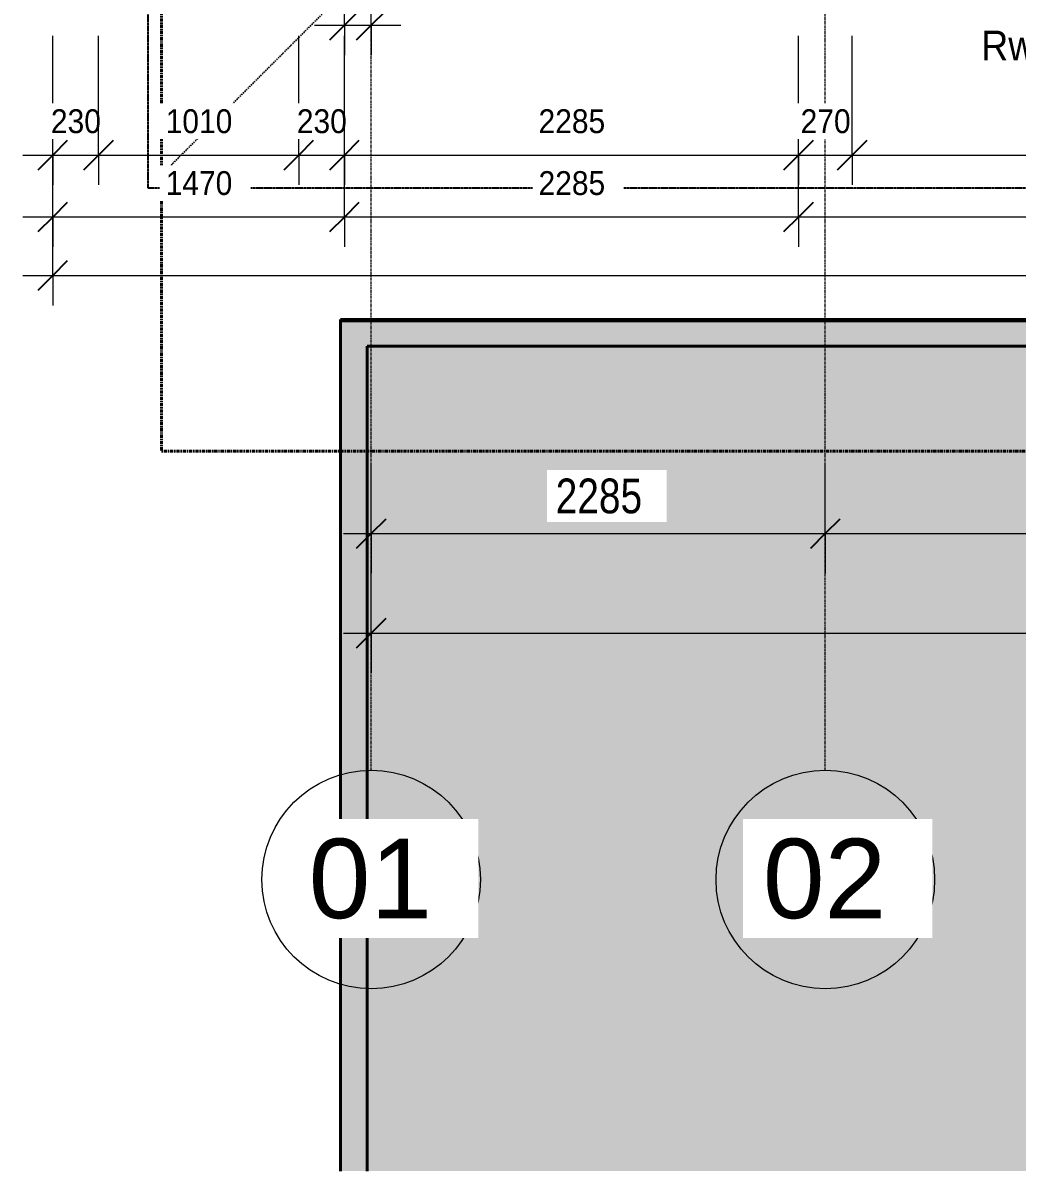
# Model space of a CAD drawing. Header units: millimetres. Extents: x -44657 to 28812, y -28146 to 16565.
# Drawn here: x -31879 to -26875, y -28146 to -22367 of the extents above; entities that cross this region are included whole.
import ezdxf

# ---------------------------------------------------------------- set-up
doc = ezdxf.new("R2010")
doc.units = ezdxf.units.MM
for name, pattern in [('Center', [31.75, 6.35, -4.7625, 15.875, -4.7625]), ('Dash 1_5mm', [3, 1.5, -1.5]), ('Grid Line', [22.225, 12.7, -3.175, 3.175, -3.175])]:
    doc.linetypes.add(name, pattern=pattern)
for name, color, linetype, lineweight in [('A-ANNO-DIMS', 211, 'Continuous', 5), ('A-ANNO-DIMS-100', 211, 'Continuous', 5), ('A-DETL', 90, 'Continuous', 5), ('A-GENM', 13, 'Continuous', 9), ('A-WALL-PATT', 111, 'Continuous', 9), ('C-PROP-LINE', 91, 'Center', 40), ('G-ANNO-TEXT', 231, 'Continuous', 5), ('I-WALL', 2, 'Continuous', 9), ('S-GRID', 1, 'Continuous', 5), ('S-GRID-IDEN', 1, 'Continuous', 5)]:
    doc.layers.add(name, color=color, linetype=linetype, lineweight=lineweight)
doc.styles.add('Arial_2', font='arial.ttf', dxfattribs={"height": 400})
doc.styles.add('Arial_3', font='arial.ttf', dxfattribs={"width": 0.9, "height": 120})
doc.styles.add('Arial_5', font='arial.ttf', dxfattribs={"width": 0.9, "height": 150})
doc.styles.add('Arial_8', font='arial.ttf', dxfattribs={"width": 0.8, "height": 175})
doc.dimstyles.new('SVA_-_1_2mm_Arial', dxfattribs={"dimscale": 304.8, "dimtxt": 122.431128, "dimasz": 0.492126, "dimexe": 0.492126, "dimexo": 0.0625, "dimgap": 0.246063, "dimtad": 1, "dimdec": 0, "dimrnd": 5, "dimzin": 0, "dimdsep": 46, "dimtxsty": 'Arial_3', "dimblk1": 'OBLIQUE', "dimblk2": 'OBLIQUE', "dimsah": 1, "dimcen": 0.09, "dimdle": 0.492126, "dimazin": 0, "dimtfac": 1, "dimtdec": 4, "dimtix": 1, "dimtmove": 0, "dimatfit": 3, "dimfxl": 1.968504, "dimfxlon": 1, "dimtvp": 1, "dimtfill": 1, "dimtolj": 1, "dimtzin": 0, "dimarcsym": 2})
doc.dimstyles.new('SVA_Arc_Length-1_8mm_BLUE', dxfattribs={"dimscale": 304.8, "dimtxt": 178.545395, "dimasz": 0.492126, "dimexe": 0.656168, "dimexo": 0.0625, "dimgap": 0.164042, "dimtad": 1, "dimdec": 0, "dimrnd": 5, "dimzin": 0, "dimdsep": 46, "dimtxsty": 'Arial_8', "dimblk1": 'OBLIQUE', "dimblk2": 'OBLIQUE', "dimsah": 1, "dimcen": 0.09, "dimdle": 0.459318, "dimazin": 0, "dimtfac": 1, "dimtdec": 4, "dimtix": 1, "dimtmove": 0, "dimatfit": 3, "dimfxl": 1.148294, "dimfxlon": 1, "dimtvp": 1, "dimtfill": 1, "dimtolj": 1, "dimtzin": 0, "dimarcsym": 2})

# ---------------------------------------------------------------- blocks, each defined once
blk = doc.blocks.new('Generic Models 1 - Generic Models 1-810741-NEW PROPOSED GROUND STOREY PLAN _White Box_')
at = {"layer": 'A-GENM'}
h = blk.add_hatch(color=10, dxfattribs=at)
h.paths.add_polyline_path([(-30280.6, -28146.3), (169.6, -28146.3), (169.6, -23867), (-30280.6, -23867), (-30280.6, -23905)])
h.paths.add_polyline_path([(-3064.6, -23964.5), (-3094.6, -23964.5), (-3094.6, -23949), (-3090.1, -23949), (-3090.1, -23905), (-3094.6, -23905), (-3094.6, -23889.5), (-1094.6, -23889.5), (-1094.6, -23905), (-1099.1, -23905), (-1099.1, -23949), (-1094.6, -23949), (-1094.6, -23964.5), (-1124.6, -23964.5)])
h.paths.add_polyline_path([(-4922.6, -23964.5), (-6894.6, -23964.5), (-6894.6, -23949), (-6890.1, -23949), (-6890.1, -23905), (-6894.6, -23905), (-6894.6, -23889.5), (-4894.6, -23889.5), (-4894.6, -23905), (-4899.1, -23905), (-4899.1, -23949), (-4894.6, -23949), (-4894.6, -23964.5), (-4900.9, -23964.5)])
h.paths.add_polyline_path([(-8599.1, -23964.5), (-10594.6, -23964.5), (-10594.6, -23949), (-10590.1, -23949), (-10590.1, -23905), (-10594.6, -23905), (-10594.6, -23889.5), (-8594.6, -23889.5), (-8594.6, -23905), (-8599.1, -23905), (-8599.1, -23949), (-8594.6, -23949), (-8594.6, -23964.5)])
h.paths.add_polyline_path([(-14264.6, -23964.5), (-14294.6, -23964.5), (-14294.6, -23949), (-14290.1, -23949), (-14290.1, -23905), (-14294.6, -23905), (-14294.6, -23889.5), (-12294.6, -23889.5), (-12294.6, -23905), (-12299.1, -23905), (-12299.1, -23949), (-12294.6, -23949), (-12294.6, -23964.5), (-12324.6, -23964.5)])
h.paths.add_polyline_path([(-16094.6, -23964.5), (-18094.6, -23964.5), (-18094.6, -23949), (-18090.1, -23949), (-18090.1, -23905), (-18094.6, -23905), (-18094.6, -23889.5), (-16094.6, -23889.5), (-16094.6, -23905), (-16099.1, -23905), (-16099.1, -23949), (-16094.6, -23949)])
h.paths.add_polyline_path([(-20122.6, -23964.5), (-22094.6, -23964.5), (-22094.6, -23949), (-22090.1, -23949), (-22090.1, -23905), (-22094.6, -23905), (-22094.6, -23889.5), (-20094.6, -23889.5), (-20094.6, -23905), (-20099.1, -23905), (-20099.1, -23949), (-20094.6, -23949), (-20094.6, -23964.5), (-20100.9, -23964.5)])
h.paths.add_polyline_path([(-24099.1, -23964.5), (-26094.6, -23964.5), (-26094.6, -23949), (-26090.1, -23949), (-26090.1, -23905), (-26094.6, -23905), (-26094.6, -23889.5), (-24094.6, -23889.5), (-24094.6, -23905), (-24099.1, -23905), (-24099.1, -23949), (-24094.6, -23949), (-24094.6, -23964.5)])
at = {"layer": 'A-GENM', "color": 7, "lineweight": 40}
for p, q in [((169.6, -23867), (-30280.6, -23867)), ((-30280.6, -23867), (-30280.6, -28146.3))]:
    blk.add_line(p, q, dxfattribs=at)
blk = doc.blocks.new('Family - ___-859879-NEW PROPOSED GROUND STOREY PLAN _White Box_')
at = {"layer": 'C-PROP-LINE'}
for p, q in [((-31180.6, -7822.7), (-31180.6, -24522.7)), ((-31180.6, -24522.7), (6152.4, -24522.7))]:
    blk.add_line(p, q, dxfattribs=at)
blk = doc.blocks.new('Grid - M_Grid Head - Circle-13408-NEW PROPOSED GROUND STOREY PLAN _White Box_')
at = {"layer": 'S-GRID-IDEN'}
blk.add_circle((0, 0), 5.5, dxfattribs=at)
blk = doc.blocks.new('DIMBLOCK52-NEW PROPOSED GROUND STOREY PLAN _White Box_')
at = {"layer": 'A-ANNO-DIMS-100'}
for p, q in [((-27974.6, -23343.7), (-27974.6, -22743.7)), ((-16523.6, -23343.7), (-16523.6, -22743.7)), ((-16523.6, -23343.7), (-27974.6, -23343.7)), ((-27974.6, -23343.7), (-27974.6, -23493.7)), ((-16523.6, -23343.7), (-16523.6, -23493.7))]:
    blk.add_line(p, q, dxfattribs=at)
at = {"layer": 'A-ANNO-DIMS-100', "lineweight": 25}
for p, q in [((-27974.6, -23343.7), (-27899.6, -23268.7)), ((-16523.6, -23343.7), (-16448.6, -23268.7)), ((-27974.6, -23343.7), (-28049.6, -23418.7)), ((-16523.6, -23343.7), (-16598.6, -23418.7))]:
    blk.add_line(p, q, dxfattribs=at)
at = {"layer": 'A-ANNO-DIMS-100', "color": 0, "insert": (-22456.3, -23112.9), "char_height": 120, "width": 497.259, "attachment_point": 1, "line_spacing_factor": 0.941778, "style": 'Arial_3', "bg_fill": 3, "box_fill_scale": 1.25, "bg_fill_color": 256, "bg_fill_true_color": 13158600, "bg_fill_transparency": 0}
blk.add_mtext('11450', dxfattribs=at)
blk = doc.blocks.new('_Oblique')
at = {"color": 0, "linetype": 'ByBlock', "lineweight": -2}
blk.add_line((-0.5, -0.5), (0.5, 0.5), dxfattribs=at)
blk = doc.blocks.new('DIMBLOCK53-NEW PROPOSED GROUND STOREY PLAN _White Box_')
at = {"layer": 'A-ANNO-DIMS-100'}
for p, q in [((-30260.6, -23343.7), (-30260.6, -22743.7)), ((-27974.6, -23343.7), (-27974.6, -22743.7)), ((-27974.6, -23343.7), (-30260.6, -23343.7)), ((-30260.6, -23343.7), (-30260.6, -23493.7)), ((-27974.6, -23343.7), (-27974.6, -23493.7))]:
    blk.add_line(p, q, dxfattribs=at)
at = {"layer": 'A-ANNO-DIMS-100', "lineweight": 25}
for p, q in [((-30260.6, -23343.7), (-30185.6, -23268.7)), ((-27974.6, -23343.7), (-27899.6, -23268.7)), ((-30260.6, -23343.7), (-30335.6, -23418.7)), ((-27974.6, -23343.7), (-28049.6, -23418.7))]:
    blk.add_line(p, q, dxfattribs=at)
at = {"layer": 'A-ANNO-DIMS-100', "color": 0, "insert": (-29283.3, -23112.9), "char_height": 120, "width": 397.807, "attachment_point": 1, "line_spacing_factor": 0.941778, "style": 'Arial_3', "bg_fill": 3, "box_fill_scale": 1.25, "bg_fill_color": 256, "bg_fill_true_color": 13158600, "bg_fill_transparency": 0}
blk.add_mtext('2285', dxfattribs=at)
blk = doc.blocks.new('DIMBLOCK54-NEW PROPOSED GROUND STOREY PLAN _White Box_')
at = {"layer": 'A-ANNO-DIMS-100'}
for p, q in [((-31728.6, -23343.7), (-31728.6, -22743.7)), ((-30260.6, -23343.7), (-30260.6, -22743.7)), ((-30260.6, -23343.7), (-31878.6, -23343.7)), ((-31728.6, -23343.7), (-31728.6, -23493.7)), ((-30260.6, -23343.7), (-30260.6, -23493.7))]:
    blk.add_line(p, q, dxfattribs=at)
at = {"layer": 'A-ANNO-DIMS-100', "lineweight": 25}
for p, q in [((-31728.6, -23343.7), (-31653.6, -23268.7)), ((-30260.6, -23343.7), (-30185.6, -23268.7)), ((-31728.6, -23343.7), (-31803.6, -23418.7)), ((-30260.6, -23343.7), (-30335.6, -23418.7))]:
    blk.add_line(p, q, dxfattribs=at)
at = {"layer": 'A-ANNO-DIMS-100', "color": 0, "insert": (-31160.3, -23112.9), "char_height": 120, "width": 397.807, "attachment_point": 1, "line_spacing_factor": 0.941778, "style": 'Arial_3', "bg_fill": 3, "box_fill_scale": 1.25, "bg_fill_color": 256, "bg_fill_true_color": 13158600, "bg_fill_transparency": 0}
blk.add_mtext('1470', dxfattribs=at)
blk = doc.blocks.new('DIMBLOCK74-NEW PROPOSED GROUND STOREY PLAN _White Box_')
at = {"layer": 'A-ANNO-DIMS-100'}
for p, q in [((-31728.6, -23638.4), (-31728.6, -23038.4)), ((-16523.6, -23638.4), (-16523.6, -23038.4)), ((-31878.6, -23638.4), (-16373.6, -23638.4)), ((-31728.6, -23638.4), (-31728.6, -23788.4)), ((-16523.6, -23638.4), (-16523.6, -23788.4))]:
    blk.add_line(p, q, dxfattribs=at)
at = {"layer": 'A-ANNO-DIMS-100', "lineweight": 25}
for p, q in [((-31728.6, -23638.4), (-31653.6, -23563.4)), ((-16523.6, -23638.4), (-16448.6, -23563.4)), ((-31728.6, -23638.4), (-31803.6, -23713.4)), ((-16523.6, -23638.4), (-16598.6, -23713.4))]:
    blk.add_line(p, q, dxfattribs=at)
at = {"layer": 'A-ANNO-DIMS-100', "color": 0, "insert": (-24333.3, -23407.6), "char_height": 120, "width": 497.259, "attachment_point": 1, "line_spacing_factor": 0.941778, "style": 'Arial_3', "bg_fill": 3, "box_fill_scale": 1.25, "bg_fill_color": 256, "bg_fill_true_color": 13158600, "bg_fill_transparency": 0}
blk.add_mtext('15205', dxfattribs=at)
blk = doc.blocks.new('DIMBLOCK75-NEW PROPOSED GROUND STOREY PLAN _White Box_')
at = {"layer": 'A-ANNO-DIMS-100'}
for p, q in [((-31728.6, -23032.2), (-31728.6, -22432.2)), ((-31498.6, -23032.2), (-31498.6, -22432.2)), ((-31878.6, -23032.2), (-31498.6, -23032.2)), ((-31728.6, -23032.2), (-31728.6, -23182.2)), ((-31498.6, -23032.2), (-31498.6, -23182.2))]:
    blk.add_line(p, q, dxfattribs=at)
at = {"layer": 'A-ANNO-DIMS-100', "lineweight": 25}
for p, q in [((-31728.6, -23032.2), (-31653.6, -22957.2)), ((-31498.6, -23032.2), (-31423.6, -22957.2)), ((-31728.6, -23032.2), (-31803.6, -23107.2)), ((-31498.6, -23032.2), (-31573.6, -23107.2))]:
    blk.add_line(p, q, dxfattribs=at)
at = {"layer": 'A-ANNO-DIMS-100', "color": 0, "insert": (-31737.9, -22801.4), "char_height": 120, "width": 298.355, "attachment_point": 1, "line_spacing_factor": 0.941778, "style": 'Arial_3', "bg_fill": 3, "box_fill_scale": 1.25, "bg_fill_color": 256, "bg_fill_true_color": 13158600, "bg_fill_transparency": 0}
blk.add_mtext('230', dxfattribs=at)
blk = doc.blocks.new('DIMBLOCK76-NEW PROPOSED GROUND STOREY PLAN _White Box_')
at = {"layer": 'A-ANNO-DIMS-100'}
for p, q in [((-31498.6, -23032.2), (-31498.6, -22432.2)), ((-30490.6, -23032.2), (-30490.6, -22432.2)), ((-31498.6, -23032.2), (-30490.6, -23032.2)), ((-31498.6, -23032.2), (-31498.6, -23182.2)), ((-30490.6, -23032.2), (-30490.6, -23182.2))]:
    blk.add_line(p, q, dxfattribs=at)
at = {"layer": 'A-ANNO-DIMS-100', "lineweight": 25}
for p, q in [((-31498.6, -23032.2), (-31423.6, -22957.2)), ((-30490.6, -23032.2), (-30415.6, -22957.2)), ((-31498.6, -23032.2), (-31573.6, -23107.2)), ((-30490.6, -23032.2), (-30565.6, -23107.2))]:
    blk.add_line(p, q, dxfattribs=at)
at = {"layer": 'A-ANNO-DIMS-100', "color": 0, "insert": (-31160.3, -22801.4), "char_height": 120, "width": 397.807, "attachment_point": 1, "line_spacing_factor": 0.941778, "style": 'Arial_3', "bg_fill": 3, "box_fill_scale": 1.25, "bg_fill_color": 256, "bg_fill_true_color": 13158600, "bg_fill_transparency": 0}
blk.add_mtext('1010', dxfattribs=at)
blk = doc.blocks.new('DIMBLOCK77-NEW PROPOSED GROUND STOREY PLAN _White Box_')
at = {"layer": 'A-ANNO-DIMS-100'}
for p, q in [((-30490.6, -23032.2), (-30490.6, -22432.2)), ((-30260.6, -23032.2), (-30260.6, -22432.2)), ((-30490.6, -23032.2), (-30260.6, -23032.2)), ((-30490.6, -23032.2), (-30490.6, -23182.2)), ((-30260.6, -23032.2), (-30260.6, -23182.2))]:
    blk.add_line(p, q, dxfattribs=at)
at = {"layer": 'A-ANNO-DIMS-100', "lineweight": 25}
for p, q in [((-30490.6, -23032.2), (-30415.6, -22957.2)), ((-30260.6, -23032.2), (-30185.6, -22957.2)), ((-30490.6, -23032.2), (-30565.6, -23107.2)), ((-30260.6, -23032.2), (-30335.6, -23107.2))]:
    blk.add_line(p, q, dxfattribs=at)
at = {"layer": 'A-ANNO-DIMS-100', "color": 0, "insert": (-30499.9, -22801.4), "char_height": 120, "width": 298.355, "attachment_point": 1, "line_spacing_factor": 0.941778, "style": 'Arial_3', "bg_fill": 3, "box_fill_scale": 1.25, "bg_fill_color": 256, "bg_fill_true_color": 13158600, "bg_fill_transparency": 0}
blk.add_mtext('230', dxfattribs=at)
blk = doc.blocks.new('DIMBLOCK78-NEW PROPOSED GROUND STOREY PLAN _White Box_')
at = {"layer": 'A-ANNO-DIMS-100'}
for p, q in [((-30260.6, -23032.2), (-30260.6, -22432.2)), ((-27974.6, -23032.2), (-27974.6, -22432.2)), ((-30260.6, -23032.2), (-27974.6, -23032.2)), ((-30260.6, -23032.2), (-30260.6, -23182.2)), ((-27974.6, -23032.2), (-27974.6, -23182.2))]:
    blk.add_line(p, q, dxfattribs=at)
at = {"layer": 'A-ANNO-DIMS-100', "lineweight": 25}
for p, q in [((-30260.6, -23032.2), (-30185.6, -22957.2)), ((-27974.6, -23032.2), (-27899.6, -22957.2)), ((-30260.6, -23032.2), (-30335.6, -23107.2)), ((-27974.6, -23032.2), (-28049.6, -23107.2))]:
    blk.add_line(p, q, dxfattribs=at)
at = {"layer": 'A-ANNO-DIMS-100', "color": 0, "insert": (-29283.3, -22801.4), "char_height": 120, "width": 397.807, "attachment_point": 1, "line_spacing_factor": 0.941778, "style": 'Arial_3', "bg_fill": 3, "box_fill_scale": 1.25, "bg_fill_color": 256, "bg_fill_true_color": 13158600, "bg_fill_transparency": 0}
blk.add_mtext('2285', dxfattribs=at)
blk = doc.blocks.new('DIMBLOCK79-NEW PROPOSED GROUND STOREY PLAN _White Box_')
at = {"layer": 'A-ANNO-DIMS-100'}
for p, q in [((-27974.6, -23032.2), (-27974.6, -22432.2)), ((-27704.6, -23032.2), (-27704.6, -22432.2)), ((-27974.6, -23032.2), (-27704.6, -23032.2)), ((-27974.6, -23032.2), (-27974.6, -23182.2)), ((-27704.6, -23032.2), (-27704.6, -23182.2))]:
    blk.add_line(p, q, dxfattribs=at)
at = {"layer": 'A-ANNO-DIMS-100', "lineweight": 25}
for p, q in [((-27974.6, -23032.2), (-27899.6, -22957.2)), ((-27704.6, -23032.2), (-27629.6, -22957.2)), ((-27974.6, -23032.2), (-28049.6, -23107.2)), ((-27704.6, -23032.2), (-27779.6, -23107.2))]:
    blk.add_line(p, q, dxfattribs=at)
at = {"layer": 'A-ANNO-DIMS-100', "color": 0, "insert": (-27963.9, -22801.4), "char_height": 120, "width": 298.355, "attachment_point": 1, "line_spacing_factor": 0.941778, "style": 'Arial_3', "bg_fill": 3, "box_fill_scale": 1.25, "bg_fill_color": 256, "bg_fill_true_color": 13158600, "bg_fill_transparency": 0}
blk.add_mtext('270', dxfattribs=at)
blk = doc.blocks.new('DIMBLOCK80-NEW PROPOSED GROUND STOREY PLAN _White Box_')
at = {"layer": 'A-ANNO-DIMS-100'}
for p, q in [((-27704.6, -23032.2), (-27704.6, -22432.2)), ((-16793.6, -23032.2), (-16793.6, -22432.2)), ((-27704.6, -23032.2), (-16793.6, -23032.2)), ((-27704.6, -23032.2), (-27704.6, -23182.2)), ((-16793.6, -23032.2), (-16793.6, -23182.2))]:
    blk.add_line(p, q, dxfattribs=at)
at = {"layer": 'A-ANNO-DIMS-100', "lineweight": 25}
for p, q in [((-27704.6, -23032.2), (-27629.6, -22957.2)), ((-16793.6, -23032.2), (-16718.6, -22957.2)), ((-27704.6, -23032.2), (-27779.6, -23107.2)), ((-16793.6, -23032.2), (-16868.6, -23107.2))]:
    blk.add_line(p, q, dxfattribs=at)
at = {"layer": 'A-ANNO-DIMS-100', "color": 0, "insert": (-22456.3, -22801.4), "char_height": 120, "width": 497.259, "attachment_point": 1, "line_spacing_factor": 0.941778, "style": 'Arial_3', "bg_fill": 3, "box_fill_scale": 1.25, "bg_fill_color": 256, "bg_fill_true_color": 13158600, "bg_fill_transparency": 0}
blk.add_mtext('10910', dxfattribs=at)
blk = doc.blocks.new('DIMBLOCK149-NEW PROPOSED GROUND STOREY PLAN _White Box_')
at = {"layer": 'A-ANNO-DIMS-100'}
for p, q in [((-30125.6, -24937.4), (-30125.6, -24587.4)), ((-27839.6, -24937.4), (-27839.6, -24587.4)), ((-30265.6, -24937.4), (-27839.6, -24937.4)), ((-30125.6, -24937.4), (-30125.6, -25137.4)), ((-27839.6, -24937.4), (-27839.6, -25137.4))]:
    blk.add_line(p, q, dxfattribs=at)
at = {"layer": 'A-ANNO-DIMS-100', "lineweight": 25}
for p, q in [((-30125.6, -24937.4), (-30050.6, -24862.4)), ((-27839.6, -24937.4), (-27764.6, -24862.4)), ((-30125.6, -24937.4), (-30200.6, -25012.4)), ((-27839.6, -24937.4), (-27914.6, -25012.4))]:
    blk.add_line(p, q, dxfattribs=at)
at = {"layer": 'A-ANNO-DIMS-100', "color": 0, "insert": (-29196.8, -24660.3), "char_height": 175, "width": 514.211, "attachment_point": 1, "line_spacing_factor": 0.941778, "style": 'Arial_8', "bg_fill": 3, "box_fill_scale": 1.25, "bg_fill_color": 256, "bg_fill_true_color": 13158600, "bg_fill_transparency": 0}
blk.add_mtext('2285', dxfattribs=at)
blk = doc.blocks.new('DIMBLOCK150-NEW PROPOSED GROUND STOREY PLAN _White Box_')
at = {"layer": 'A-ANNO-DIMS-100'}
for p, q in [((-27839.6, -24937.4), (-27839.6, -24587.4)), ((-16658.6, -24937.4), (-16658.6, -24587.4)), ((-27839.6, -24937.4), (-16518.6, -24937.4)), ((-27839.6, -24937.4), (-27839.6, -25137.4)), ((-16658.6, -24937.4), (-16658.6, -25137.4))]:
    blk.add_line(p, q, dxfattribs=at)
at = {"layer": 'A-ANNO-DIMS-100', "lineweight": 25}
for p, q in [((-27839.6, -24937.4), (-27764.6, -24862.4)), ((-16658.6, -24937.4), (-16583.6, -24862.4)), ((-27839.6, -24937.4), (-27914.6, -25012.4)), ((-16658.6, -24937.4), (-16733.6, -25012.4))]:
    blk.add_line(p, q, dxfattribs=at)
at = {"layer": 'A-ANNO-DIMS-100', "color": 0, "insert": (-22516.9, -24660.3), "char_height": 175, "width": 642.763, "attachment_point": 1, "line_spacing_factor": 0.941778, "style": 'Arial_8', "bg_fill": 3, "box_fill_scale": 1.25, "bg_fill_color": 256, "bg_fill_true_color": 13158600, "bg_fill_transparency": 0}
blk.add_mtext('11180', dxfattribs=at)
blk = doc.blocks.new('DIMBLOCK151-NEW PROPOSED GROUND STOREY PLAN _White Box_')
at = {"layer": 'A-ANNO-DIMS-100'}
for p, q in [((-30125.6, -25438.4), (-30125.6, -25088.4)), ((-16658.6, -25438.4), (-16658.6, -25088.4)), ((-30265.6, -25438.4), (-16658.6, -25438.4)), ((-30125.6, -25438.4), (-30125.6, -25638.4)), ((-16658.6, -25438.4), (-16658.6, -25638.4))]:
    blk.add_line(p, q, dxfattribs=at)
at = {"layer": 'A-ANNO-DIMS-100', "lineweight": 25}
for p, q in [((-30125.6, -25438.4), (-30050.6, -25363.4)), ((-16658.6, -25438.4), (-16583.6, -25363.4)), ((-30125.6, -25438.4), (-30200.6, -25513.4)), ((-16658.6, -25438.4), (-16733.6, -25513.4))]:
    blk.add_line(p, q, dxfattribs=at)
at = {"layer": 'A-ANNO-DIMS-100', "color": 0, "insert": (-23659.9, -25161.2), "char_height": 175, "width": 642.763, "attachment_point": 1, "line_spacing_factor": 0.941778, "style": 'Arial_8', "bg_fill": 3, "box_fill_scale": 1.25, "bg_fill_color": 256, "bg_fill_true_color": 13158600, "bg_fill_transparency": 0}
blk.add_mtext('13465', dxfattribs=at)
blk = doc.blocks.new('DIMBLOCK155-NEW PROPOSED GROUND STOREY PLAN _White Box_')
at = {"layer": 'A-ANNO-DIMS-100'}
for p, q in [((-30260.6, -22378.7), (-30260.6, -21778.7)), ((-30125.6, -22378.7), (-30125.6, -21778.7)), ((-30410.6, -22378.7), (-29975.6, -22378.7)), ((-30260.6, -22378.7), (-30260.6, -22528.7)), ((-30125.6, -22378.7), (-30125.6, -22528.7))]:
    blk.add_line(p, q, dxfattribs=at)
at = {"layer": 'A-ANNO-DIMS-100', "lineweight": 25}
for p, q in [((-30260.6, -22378.7), (-30185.6, -22303.7)), ((-30125.6, -22378.7), (-30050.6, -22303.7)), ((-30260.6, -22378.7), (-30335.6, -22453.7)), ((-30125.6, -22378.7), (-30200.6, -22453.7))]:
    blk.add_line(p, q, dxfattribs=at)
at = {"layer": 'A-ANNO-DIMS-100', "color": 0, "insert": (-30317.4, -22147.9), "char_height": 120, "width": 298.355, "attachment_point": 1, "line_spacing_factor": 0.941778, "style": 'Arial_3', "bg_fill": 3, "box_fill_scale": 1.25, "bg_fill_color": 256, "bg_fill_true_color": 13158600, "bg_fill_transparency": 0}
blk.add_mtext('135', dxfattribs=at)

msp = doc.modelspace()

# ---------------------------------------------------------------- hatches: boundary and pattern name
at = {"layer": 'A-WALL-PATT'}
h = msp.add_hatch(color=9, dxfattribs=at)
h.paths.add_polyline_path([(-1099.1, -23994), (102.6, -23994), (102.6, -23860), (-30280.6, -23860), (-30280.6, -23994), (-1100.9, -23994)])
h.paths.add_polyline_path([(-1100.9, -23964.5), (-3094.6, -23964.5), (-3094.6, -23949), (-3090.1, -23949), (-3090.1, -23905), (-3094.6, -23905), (-3094.6, -23889.5), (-1094.6, -23889.5), (-1094.6, -23905), (-1099.1, -23905), (-1099.1, -23949), (-1094.6, -23949), (-1094.6, -23964.5), (-1099.1, -23964.5)])
h.paths.add_polyline_path([(-6894.6, -23964.5), (-6894.6, -23949), (-6890.1, -23949), (-6890.1, -23905), (-6894.6, -23905), (-6894.6, -23889.5), (-4894.6, -23889.5), (-4894.6, -23905), (-4899.1, -23905), (-4899.1, -23949), (-4894.6, -23949), (-4894.6, -23964.5), (-6890.1, -23964.5)])
h.paths.add_polyline_path([(-8624.6, -23964.5), (-10594.6, -23964.5), (-10594.6, -23949), (-10590.1, -23949), (-10590.1, -23905), (-10594.6, -23905), (-10594.6, -23889.5), (-8594.6, -23889.5), (-8594.6, -23905), (-8599.1, -23905), (-8599.1, -23949), (-8594.6, -23949), (-8594.6, -23964.5), (-8622.6, -23964.5)])
h.paths.add_polyline_path([(-14288.3, -23964.5), (-14294.6, -23964.5), (-14294.6, -23949), (-14290.1, -23949), (-14290.1, -23905), (-14294.6, -23905), (-14294.6, -23889.5), (-12294.6, -23889.5), (-12294.6, -23905), (-12299.1, -23905), (-12299.1, -23949), (-12294.6, -23949), (-12294.6, -23964.5), (-14266.6, -23964.5)])
h.paths.add_polyline_path([(-17787, -23964.5), (-18094.6, -23964.5), (-18094.6, -23949), (-18090.1, -23949), (-18090.1, -23905), (-18094.6, -23905), (-18094.6, -23889.5), (-16094.6, -23889.5), (-16094.6, -23905), (-16099.1, -23905), (-16099.1, -23949), (-16094.6, -23949), (-16094.6, -23964.5), (-16124.6, -23964.5)])
h.paths.add_polyline_path([(-22066.6, -23964.5), (-22094.6, -23964.5), (-22094.6, -23949), (-22090.1, -23949), (-22090.1, -23905), (-22094.6, -23905), (-22094.6, -23889.5), (-20094.6, -23889.5), (-20094.6, -23905), (-20099.1, -23905), (-20099.1, -23949), (-20094.6, -23949.5), (-20094.6, -23964.5), (-22064.6, -23964.5)])
h.paths.add_polyline_path([(-24124.6, -23964.5), (-26094.6, -23964.5), (-26094.6, -23949), (-26090.1, -23949), (-26090.1, -23905), (-26094.6, -23905), (-26094.6, -23889.5), (-24094.6, -23889.5), (-24094.6, -23905), (-24099.1, -23905), (-24099.1, -23949), (-24094.6, -23949), (-24094.6, -23964.5), (-24122.6, -23964.5)])
msp.add_hatch(color=9, dxfattribs=at).paths.add_polyline_path([(-30280.6, -28146.3), (-30146.6, -28146.3), (-30146.6, -23994), (-30280.6, -23994)])

# ---------------------------------------------------------------- linework, layer by layer
at = {"layer": 'A-DETL', "linetype": 'Dash 1_5mm', "lineweight": 25}
for p, q in [((-31247.9, -23198), (-31247.9, 2018.6)), ((-31160.6, -23110.7), (-23392.1, -15342.2)), ((-15536.3, -23198), (-31247.9, -23198))]:
    msp.add_line(p, q, dxfattribs=at)
at = {"layer": 'I-WALL', "color": 8, "lineweight": 40}
for p, q in [((236.6, -23860), (-30280.6, -23860)), ((-30280.6, -23860), (-30280.6, -28146.3)), ((-30146.6, -23994), (102.6, -23994)), ((-30146.6, -28146.3), (-30146.6, -23994))]:
    msp.add_line(p, q, dxfattribs=at)
at = {"layer": 'S-GRID', "linetype": 'Grid Line'}
for p, q in [((-30125.6, -26129), (-30125.6, 6082.5)), ((-27839.6, -26129), (-27839.6, 6082.5))]:
    msp.add_line(p, q, dxfattribs=at)

# ---------------------------------------------------------------- block references
at = {"layer": 'A-GENM', "color": 254}
msp.add_blockref('Generic Models 1 - Generic Models 1-810741-NEW PROPOSED GROUND STOREY PLAN _White Box_', (0, 0), dxfattribs=at)
at = {"layer": 'C-PROP-LINE'}
msp.add_blockref('Family - ___-859879-NEW PROPOSED GROUND STOREY PLAN _White Box_', (0, 0), dxfattribs=at)
at = {"layer": 'S-GRID-IDEN', "xscale": 99.99999999999993, "yscale": 99.99999999999993, "zscale": 99.99999999999993}
for p in [(-30125.6, -26679), (-27839.6, -26679)]:
    msp.add_blockref('Grid - M_Grid Head - Circle-13408-NEW PROPOSED GROUND STOREY PLAN _White Box_', p, dxfattribs=at)

# ---------------------------------------------------------------- next in the draw order: texts
at = {"layer": 'S-GRID-IDEN', "char_height": 400, "width": 753.586, "attachment_point": 1, "style": 'Arial_2', "bg_fill": 3, "box_fill_scale": 1.25, "bg_fill_color": 256, "bg_fill_true_color": 13158600, "bg_fill_transparency": 0}
for s, insert in [('01', (-30440.2, -26473.4)), ('02', (-28154.2, -26473.4))]:
    msp.add_mtext(s, dxfattribs=dict(at, insert=insert))

# ---------------------------------------------------------------- next in the draw order: dimensions: what is measured, and where the dimension line sits
at = {"layer": 'A-ANNO-DIMS'}
for base, p1, p2, dimstyle, override, picture, middle in [((-27974.6, -23343.7), (-16523.6, -22743.7), (-27974.6, -22743.7), 'SVA_-_1_2mm_Arial', {"dimpost": '<>', "dimfxl": 11451}, 'DIMBLOCK52-NEW PROPOSED GROUND STOREY PLAN _White Box_', (-22249.1, -23207.4)), ((-27839.6, -24937.4), (-30125.6, -24587.4), (-27839.6, -24587.4), 'SVA_Arc_Length-1_8mm_BLUE', {"dimpost": '<>', "dimfxl": 2286}, 'DIMBLOCK149-NEW PROPOSED GROUND STOREY PLAN _White Box_', (-28982.6, -24798.1))]:
    dim = msp.add_linear_dim(base=base, p1=p1, p2=p2, dimstyle=dimstyle, override=override, dxfattribs=at)
    dim.commit()
    dim.dimension.update_dxf_attribs({"geometry": picture, "text_midpoint": middle})

# ---------------------------------------------------------------- next in the draw order: dimensions: what is measured, and where the dimension line sits
for base, p1, p2, dimstyle, override, picture, middle in [((-30260.6, -23343.7), (-27974.6, -22743.7), (-30260.6, -22743.7), 'SVA_-_1_2mm_Arial', {"dimpost": '<>', "dimfxl": 2286}, 'DIMBLOCK53-NEW PROPOSED GROUND STOREY PLAN _White Box_', (-29117.6, -23207.4)), ((-16658.6, -24937.4), (-27839.6, -24587.4), (-16658.6, -24587.4), 'SVA_Arc_Length-1_8mm_BLUE', {"dimpost": '<>', "dimfxl": 11181}, 'DIMBLOCK150-NEW PROPOSED GROUND STOREY PLAN _White Box_', (-22249.1, -24798.1))]:
    dim = msp.add_linear_dim(base=base, p1=p1, p2=p2, dimstyle=dimstyle, override=override, dxfattribs=at)
    dim.commit()
    dim.dimension.update_dxf_attribs({"geometry": picture, "text_midpoint": middle})

# ---------------------------------------------------------------- next in the draw order: dimensions: what is measured, and where the dimension line sits
for base, p1, p2, dimstyle, override, picture, middle in [((-31728.6, -23343.7), (-30260.6, -22743.7), (-31728.6, -22743.7), 'SVA_-_1_2mm_Arial', {"dimpost": '<>', "dimfxl": 1468}, 'DIMBLOCK54-NEW PROPOSED GROUND STOREY PLAN _White Box_', (-30994.6, -23207.4)), ((-16658.6, -25438.4), (-30125.6, -25088.4), (-16658.6, -25088.4), 'SVA_Arc_Length-1_8mm_BLUE', {"dimpost": '<>', "dimfxl": 13467}, 'DIMBLOCK151-NEW PROPOSED GROUND STOREY PLAN _White Box_', (-23392.1, -25299))]:
    dim = msp.add_linear_dim(base=base, p1=p1, p2=p2, dimstyle=dimstyle, override=override, dxfattribs=at)
    dim.commit()
    dim.dimension.update_dxf_attribs({"geometry": picture, "text_midpoint": middle})

# ---------------------------------------------------------------- next in the draw order: dimensions: what is measured, and where the dimension line sits
dim = msp.add_linear_dim(base=(-16523.6, -23638.4), p1=(-31728.6, -23038.4), p2=(-16523.6, -23038.4), dimstyle='SVA_-_1_2mm_Arial', override={"dimpost": '<>', "dimfxl": 15205}, dxfattribs=at)
dim.commit()
dim.dimension.update_dxf_attribs({"geometry": 'DIMBLOCK74-NEW PROPOSED GROUND STOREY PLAN _White Box_', "text_midpoint": (-24126.1, -23502.2)})

# ---------------------------------------------------------------- next in the draw order: dimensions: what is measured, and where the dimension line sits
dim = msp.add_linear_dim(base=(-31498.6, -23032.2), p1=(-31728.6, -22432.2), p2=(-31498.6, -22432.2), dimstyle='SVA_-_1_2mm_Arial', override={"dimpost": '<>', "dimfxl": 230}, dxfattribs=at)
dim.commit()
dim.dimension.update_dxf_attribs({"geometry": 'DIMBLOCK75-NEW PROPOSED GROUND STOREY PLAN _White Box_', "text_midpoint": (-31613.6, -22895.9)})

# ---------------------------------------------------------------- next in the draw order: dimensions: what is measured, and where the dimension line sits
dim = msp.add_linear_dim(base=(-30490.6, -23032.2), p1=(-31498.6, -22432.2), p2=(-30490.6, -22432.2), dimstyle='SVA_-_1_2mm_Arial', override={"dimpost": '<>', "dimfxl": 1008}, dxfattribs=at)
dim.commit()
dim.dimension.update_dxf_attribs({"geometry": 'DIMBLOCK76-NEW PROPOSED GROUND STOREY PLAN _White Box_', "text_midpoint": (-30994.6, -22895.9)})

# ---------------------------------------------------------------- next in the draw order: dimensions: what is measured, and where the dimension line sits
dim = msp.add_linear_dim(base=(-30260.6, -23032.2), p1=(-30490.6, -22432.2), p2=(-30260.6, -22432.2), dimstyle='SVA_-_1_2mm_Arial', override={"dimpost": '<>', "dimfxl": 230}, dxfattribs=at)
dim.commit()
dim.dimension.update_dxf_attribs({"geometry": 'DIMBLOCK77-NEW PROPOSED GROUND STOREY PLAN _White Box_', "text_midpoint": (-30375.6, -22895.9)})

# ---------------------------------------------------------------- next in the draw order: dimensions: what is measured, and where the dimension line sits
dim = msp.add_linear_dim(base=(-27974.6, -23032.2), p1=(-30260.6, -22432.2), p2=(-27974.6, -22432.2), dimstyle='SVA_-_1_2mm_Arial', override={"dimpost": '<>', "dimfxl": 2286}, dxfattribs=at)
dim.commit()
dim.dimension.update_dxf_attribs({"geometry": 'DIMBLOCK78-NEW PROPOSED GROUND STOREY PLAN _White Box_', "text_midpoint": (-29117.6, -22895.9)})

# ---------------------------------------------------------------- next in the draw order: dimensions: what is measured, and where the dimension line sits
for base, p1, p2, override, picture, middle in [((-30125.6, -22378.7), (-30260.6, -21778.7), (-30125.6, -21778.7), {"dimpost": '<>', "dimfxl": 135}, 'DIMBLOCK155-NEW PROPOSED GROUND STOREY PLAN _White Box_', (-30193.1, -22242.4)), ((-27704.6, -23032.2), (-27974.6, -22432.2), (-27704.6, -22432.2), {"dimpost": '<>', "dimfxl": 270}, 'DIMBLOCK79-NEW PROPOSED GROUND STOREY PLAN _White Box_', (-27839.6, -22895.9))]:
    dim = msp.add_linear_dim(base=base, p1=p1, p2=p2, dimstyle='SVA_-_1_2mm_Arial', override=override, dxfattribs=at)
    dim.commit()
    dim.dimension.update_dxf_attribs({"geometry": picture, "text_midpoint": middle})

# ---------------------------------------------------------------- next in the draw order: dimensions: what is measured, and where the dimension line sits
dim = msp.add_linear_dim(base=(-16793.6, -23032.2), p1=(-27704.6, -22432.2), p2=(-16793.6, -22432.2), dimstyle='SVA_-_1_2mm_Arial', override={"dimpost": '<>', "dimfxl": 10911}, dxfattribs=at)
dim.commit()
dim.dimension.update_dxf_attribs({"geometry": 'DIMBLOCK80-NEW PROPOSED GROUND STOREY PLAN _White Box_', "text_midpoint": (-22249.1, -22895.9)})

# ---------------------------------------------------------------- next in the draw order: texts
at = {"layer": 'G-ANNO-TEXT', "color": 7, "insert": (-27054.7, -22405.5), "char_height": 150, "width": 454.557, "attachment_point": 1, "style": 'Arial_5', "bg_fill": 3, "box_fill_scale": 1.25, "bg_fill_color": 256, "bg_fill_true_color": 13158600, "bg_fill_transparency": 0}
msp.add_mtext('Rwp', dxfattribs=at)

doc.saveas('drawing.dxf')
